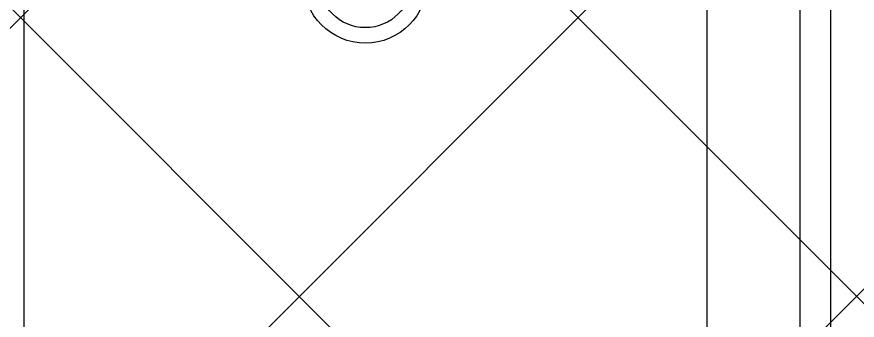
# Model space of a CAD drawing. Header units: millimetres. Extents: x 840000 to 1054178, y 0 to 59400.
# Drawn here: x 892862 to 893404, y 34092 to 34288 of the extents above; entities that cross this region are included whole.
import ezdxf
from ezdxf.xclip import XClip

# ---------------------------------------------------------------- set-up
doc = ezdxf.new("R2010")
doc.units = ezdxf.units.MM
doc.header["$LTSCALE"] = 100
doc.header["$XCLIPFRAME"] = 0
for name, color, linetype in [('SYM', 7, 'Continuous'), ('X - 단위세대 확장형$0$A-HAT', 253, 'Continuous'), ('X - 단위세대 확장형$0$AA-SSXM-STRS', 4, 'Continuous'), ('X - 단위세대 확장형$0$S-HAT', 19, 'Continuous'), ('X - 단위세대 확장형$0$TOIL', 4, 'Continuous')]:
    doc.layers.add(name, color=color, linetype=linetype)

# ---------------------------------------------------------------- blocks, each defined once
blk = doc.blocks.new('X - 단위세대 확장형$0$A$C7F6E29D9')
at = {"layer": 'X - 단위세대 확장형$0$TOIL', "color": 6}
blk.add_line((670, 1415), (670, 130), dxfattribs=at)
for points in [[(120, 1435, 0.414214), (90, 1405), (90, 90, 0.414214), (100, 80), (680, 80, 0.414214), (690, 90), (690, 1405, 0.414214), (660, 1435)], [(530, 1385, -0.414214), (610, 1305), (610, 360, -0.414214), (530, 280), (250, 280, -0.414214), (170, 360), (170, 1305, -0.414214), (250, 1385)]]:
    blk.add_lwpolyline(points, format="xyb", close=True, dxfattribs=at)
for radius in [40, 30]:
    blk.add_circle((390, 1305), radius, dxfattribs=at)
blk = doc.blocks.new('X - 단위세대 확장형$0$A$Cbc2b9392')
at = {"layer": 'X - 단위세대 확장형$0$A-HAT'}
blk.add_blockref('X - 단위세대 확장형$0$A$C7F6E29D9', (-6875, -1665), dxfattribs=at)
blk = doc.blocks.new('X - 단위세대 확장형$0$A$C1DF1446A')
at = {"layer": 'X - 단위세대 확장형$0$S-HAT'}
h = blk.add_hatch(dxfattribs=at)
h.set_pattern_fill('ANSI37', color=256, scale=80)
h.set_pattern_definition([(45, (-184047.6, -56593.1), (-179.60512, 179.60512), []), (135, (-184047.6, -56593.1), (-179.60512, -179.60512), [])])
h.paths.add_polyline_path([(33430, -6130), (35610, -6130), (35610, -7720), (33430, -7720)])
blk = doc.blocks.new('X - 단위세대 확장형', base_point=(-475.36, -286.73))
at = {"layer": 'X - 단위세대 확장형$0$AA-SSXM-STRS'}
blk.add_blockref('X - 단위세대 확장형$0$A$C1DF1446A', (38471.98, 56593.11), dxfattribs=at)
blk.add_blockref('X - 단위세대 확장형$0$A$Cbc2b9392', (78821.98, 50563.11))

msp = doc.modelspace()

# ---------------------------------------------------------------- block references
at = {"layer": 'SYM'}
ref = msp.add_blockref('X - 단위세대 확장형', (820274.72, -16179.14), dxfattribs=at)
XClip(ref).set_block_clipping_path([(27286.2339647645, 22495.2025850526), (88213.6007378809, 68689.6277392105)])

doc.saveas('drawing.dxf')
